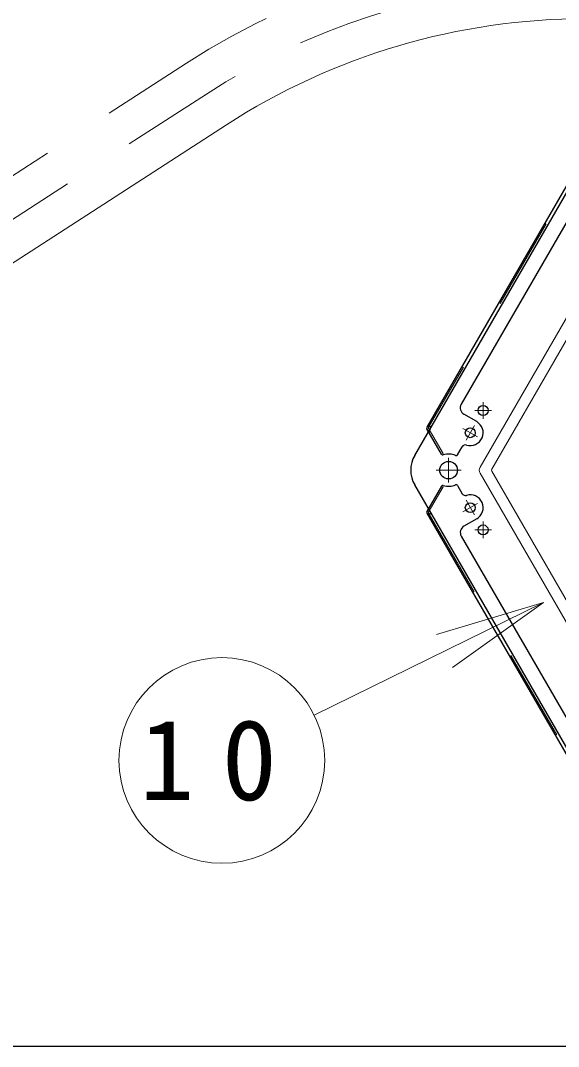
# Model space of a CAD drawing. Units: millimetres on the paper, scale 1:50. Extents: x -385 to 840, y 0 to 267.
# Drawn here: x 261.83 to 276.48, y 165.79 to 193.75 of the extents above; entities that cross this region are included whole.
import ezdxf

# ---------------------------------------------------------------- set-up
doc = ezdxf.new("R2010")
doc.units = ezdxf.units.MM
doc.linetypes.add('USER1', pattern=[4.5, 2.5, -2])
doc.linetypes.add('USER2', pattern=[6, 3, -1, 1, -1])
doc.layers.add('1_50', color=7, linetype='Continuous', lineweight=25)
doc.styles.add('ＭＳ ゴシック', font='')
doc.styles.get('ＭＳ ゴシック').set_extended_font_data('MS Gothic')

# ---------------------------------------------------------------- blocks, each defined once
blk = doc.blocks.new('open_arrow')
at = {"color": 0, "linetype": 'Continuous', "lineweight": -2}
blk.add_lwpolyline([(7.5, 1.25), (0, 0), (7.5, -1.25)], dxfattribs=at)

msp = doc.modelspace()

# ---------------------------------------------------------------- linework, layer by layer
at = {"layer": '1_50', "linetype": 'USER1', "lineweight": 13}
for p, q in [((266.349, 192.582), (236.698, 173.378)), ((266.893, 191.742), (237.241, 172.539))]:
    msp.add_line(p, q, dxfattribs=at)
at = {"layer": '1_50', "color": 131}
for p, q in [((272.562, 181.895), (278.855, 192.795)), ((278.855, 170.195), (272.562, 181.095))]:
    msp.add_line(p, q, dxfattribs=at)
at = {"layer": '1_50', "color": 190}
for p, q in [((278.353, 192.125), (272.891, 182.665)), ((278.28, 190.998), (273.83, 183.291)), ((274.25, 182.818), (273.903, 183.018)), ((273.293, 181.928), (272.891, 182.625)), ((272.963, 182.697), (272.923, 182.72)), ((272.985, 182.615), (272.952, 182.559)), ((273.725, 181.909), (273.855, 182.135)), ((273.293, 181.061), (272.891, 180.365)), ((273.725, 181.08), (273.855, 180.855)), ((272.891, 180.325), (278.353, 170.865)), ((272.963, 180.293), (272.923, 180.27)), ((272.985, 180.375), (272.952, 180.431)), ((274.25, 180.172), (273.903, 179.972)), ((273.83, 179.698), (278.28, 171.991))]:
    msp.add_line(p, q, dxfattribs=at)
at = {"layer": '1_50', "color": 190, "linetype": 'USER1', "lineweight": 13}
for p, q in [((278.391, 192.099), (272.933, 182.645)), ((273.333, 181.952), (272.933, 182.645)), ((273.333, 181.952), (273.293, 181.929)), ((273.333, 181.037), (272.933, 180.345)), ((273.333, 181.037), (273.293, 181.06)), ((272.933, 180.345), (278.391, 170.891))]:
    msp.add_line(p, q, dxfattribs=at)
at = {"layer": '1_50', "lineweight": 13}
for p, q in [((267.436, 190.903), (237.785, 171.7)), ((276.069, 177.886), (269.828, 174.822))]:
    msp.add_line(p, q, dxfattribs=at)
at = {"layer": '1_50', "color": 131, "lineweight": 13}
for p, q in [((274.658, 181.525), (279.045, 189.123)), ((274.34, 181.575), (278.493, 188.767)), ((280.021, 171.575), (274.34, 181.415)), ((280.223, 171.825), (274.658, 181.465))]:
    msp.add_line(p, q, dxfattribs=at)
at = {"layer": '1_50', "color": 2, "linetype": 'USER2', "lineweight": 13}
for p, q in [((274.655, 183.121), (274.195, 183.121)), ((274.425, 183.351), (274.425, 182.891)), ((273.875, 182.63), (274.274, 182.4)), ((273.96, 182.315), (274.19, 182.714)), ((273.875, 180.36), (274.274, 180.59)), ((274.19, 180.276), (273.96, 180.674)), ((274.425, 179.639), (274.425, 180.099)), ((274.655, 179.869), (274.195, 179.869))]:
    msp.add_line(p, q, dxfattribs=at)
at = {"layer": '1_50', "linetype": 'USER2', "lineweight": 13}
for p, q in [((273.486, 181.835), (273.486, 181.155)), ((273.826, 181.495), (273.146, 181.495))]:
    msp.add_line(p, q, dxfattribs=at)
at = {"layer": '1_50'}
msp.add_line((353.504, 165.795), (208.99, 165.795), dxfattribs=at)
at = {"layer": '1_50', "color": 2}
for centre in [(274.425, 183.121), (274.075, 182.515), (274.075, 180.475), (274.425, 179.869)]:
    msp.add_circle(centre, 0.135, dxfattribs=at)
at = {"layer": '1_50', "color": 131}
msp.add_circle((273.486, 181.495), 0.24, dxfattribs=at)
at = {"layer": '1_50', "lineweight": 13}
msp.add_circle((267.314, 173.588), 2.8, dxfattribs=at)
at = {"layer": '1_50', "linetype": 'USER1', "lineweight": 13}
for radius, start in [(20, 90), (19, 93.017)]:
    msp.add_arc((277.221, 175.795), radius, start, 122.9283, dxfattribs=at)
at = {"layer": '1_50', "lineweight": 13}
msp.add_arc((277.221, 175.795), 18, 90, 122.9283, dxfattribs=at)
at = {"layer": '1_50', "color": 190}
for centre, radius, start, end in [((274.003, 183.191), 0.2, 150, 240), ((274.075, 182.515), 0.35, 252.8396, 60), ((272.926, 182.645), 0.04, 150, 210), ((272.987, 182.539), 0.04, 150, 210), ((272.933, 182.645), 0.06, 330, 60), ((273.942, 182.085), 0.1, 72.8396, 150), ((273.328, 181.948), 0.04, 210, 289.1931), ((273.486, 181.495), 0.44, 64.7802, 109.1931), ((273.69, 181.929), 0.04, 244.7802, 330), ((273.328, 181.041), 0.04, 70.8069, 150), ((273.486, 181.495), 0.44, 250.8069, 295.2198), ((273.69, 181.06), 0.04, 30, 115.2198), ((273.942, 180.905), 0.1, 210, 287.1604), ((274.075, 180.475), 0.35, 300, 107.1604), ((272.926, 180.345), 0.04, 150, 210), ((272.987, 180.451), 0.04, 150, 210), ((272.933, 180.345), 0.06, 300, 30), ((274.003, 179.798), 0.2, 120, 210)]:
    msp.add_arc(centre, radius, start, end, dxfattribs=at)
at = {"layer": '1_50', "color": 131}
msp.add_arc((273.255, 181.495), 0.8, 150, 210, dxfattribs=at)
at = {"layer": '1_50', "color": 131, "lineweight": 13}
for centre, radius in [((274.479, 181.495), 0.16), ((274.71, 181.495), 0.06)]:
    msp.add_arc(centre, radius, 150, 210, dxfattribs=at)

# ---------------------------------------------------------------- block references
at = {"layer": '1_50', "lineweight": 13, "xscale": 0.4, "yscale": 0.4, "rotation": 206.1}
msp.add_blockref('open_arrow', (276.069, 177.886), dxfattribs=at)

# ---------------------------------------------------------------- texts
at = {"layer": '1_50', "insert": (267.314, 173.588), "char_height": 2.199, "attachment_point": 5, "style": 'ＭＳ ゴシック'}
msp.add_mtext('\\T1.5;10', dxfattribs=at)

doc.saveas('drawing.dxf')
